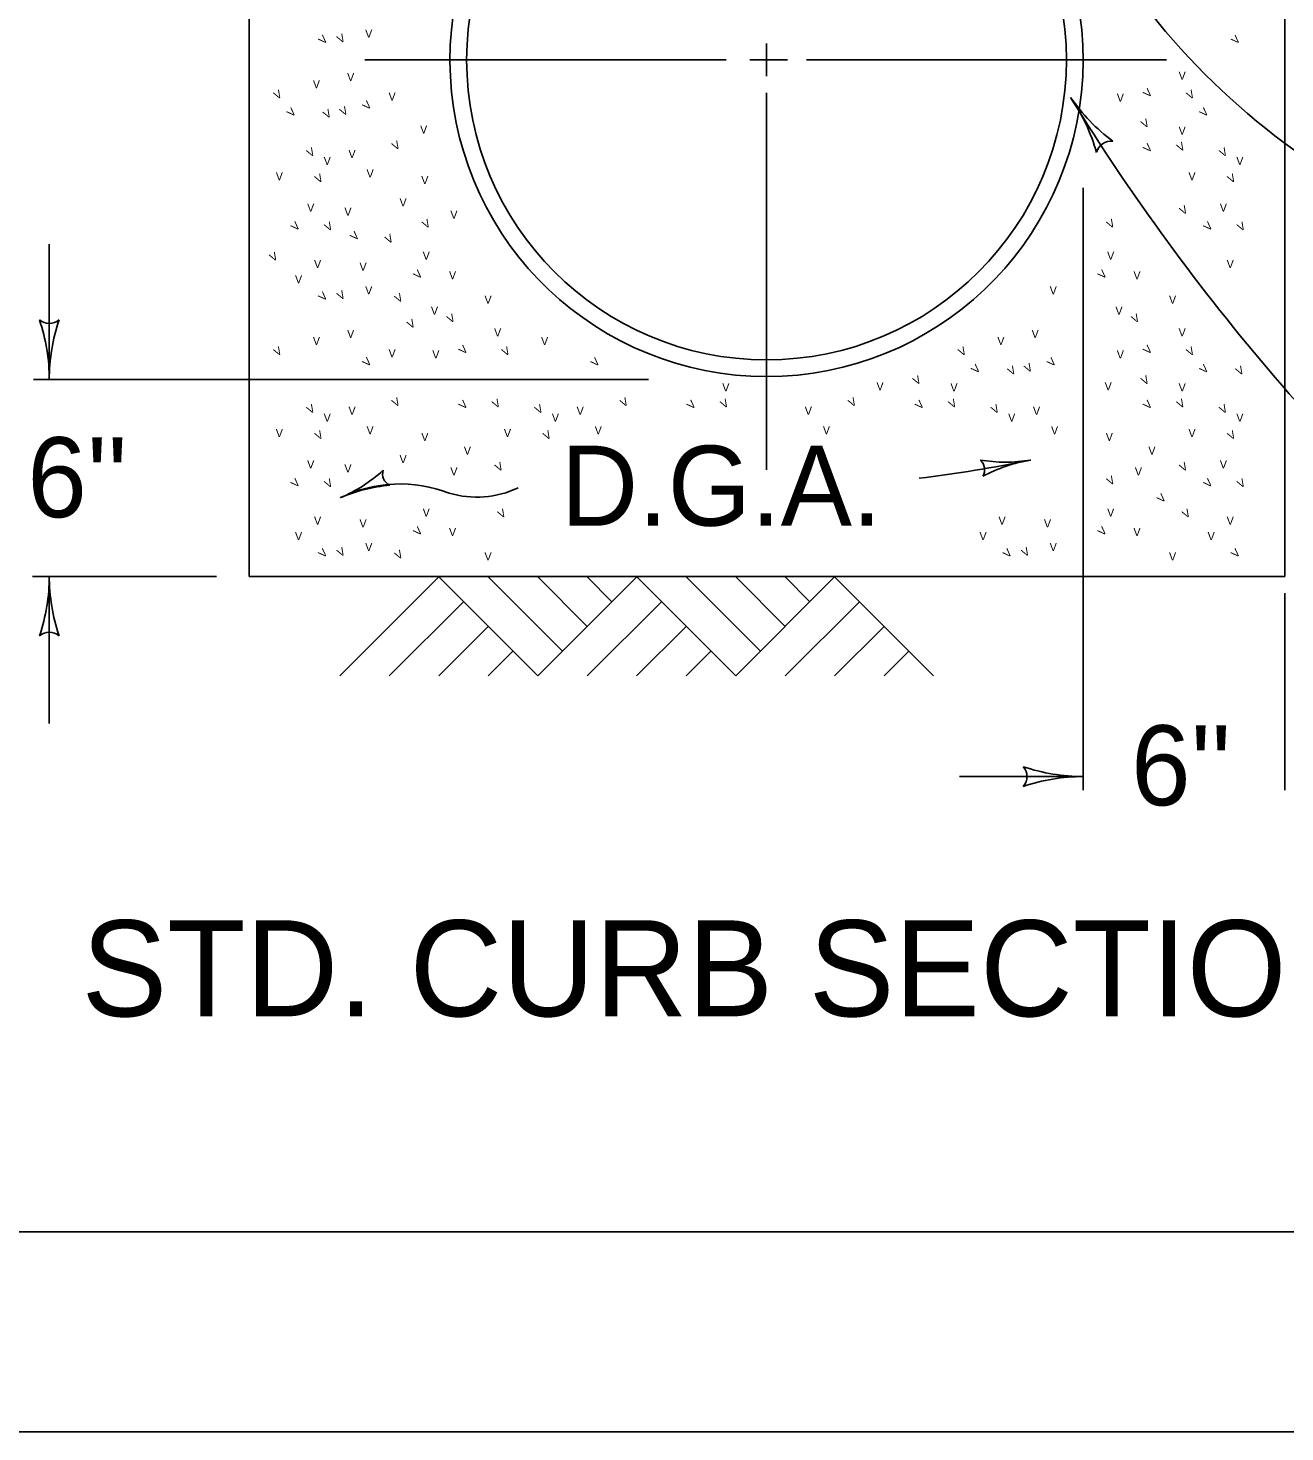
# Model space of a CAD drawing. Extents: x 997.6 to 1036.5, y 998.9 to 1022.4.
# Drawn here: x 1022.181 to 1025.325, y 1000 to 1003.509 of the extents above; entities that cross this region are included whole.
import ezdxf

# ---------------------------------------------------------------- set-up
doc = ezdxf.new("R2010")
doc.units = 0
for name, color, linetype in [('Level 1', 7, 'Continuous'), ('Level 10', 7, 'Continuous'), ('Level 11', 7, 'Continuous'), ('Level 14', 7, 'Continuous'), ('Level 2', 7, 'Continuous'), ('Level 5', 7, 'Continuous')]:
    doc.layers.add(name, color=color, linetype=linetype)

msp = doc.modelspace()

# ---------------------------------------------------------------- linework, layer by layer
at = {"layer": 'Level 1'}
for p, q in [((1022.7346, 1002.1382), (1022.7346, 1004.3253)), ((1025.3246, 1002.1382), (1025.3246, 1003.5325)), ((1024.0282, 1003.4703), (1024.0282, 1003.3889)), ((1023.0238, 1003.4298), (1023.9273, 1003.4298)), ((1023.9868, 1003.4298), (1024.0809, 1003.4298)), ((1024.0282, 1003.4298), (1024.0282, 1003.4298)), ((1024.1283, 1003.4298), (1025.0282, 1003.4298)), ((1024.0282, 1003.3475), (1024.0282, 1002.4048)), ((1024.8198, 1003.1094), (1024.8198, 1001.6041)), ((1022.2346, 1002.6299), (1022.2346, 1002.9691)), ((1022.1953, 1002.6308), (1023.7326, 1002.6308)), ((1022.1929, 1002.1382), (1022.6528, 1002.1382)), ((1022.2346, 1001.7705), (1022.2346, 1002.1398)), ((1022.7346, 1002.1382), (1025.3246, 1002.1382)), ((1022.9609, 1001.8896), (1023.2084, 1002.1371)), ((1023.2084, 1002.1371), (1023.456, 1001.8896)), ((1023.3323, 1002.1371), (1023.5178, 1001.9515)), ((1023.4559, 1002.1371), (1023.5797, 1002.0133)), ((1023.456, 1001.8896), (1023.7035, 1002.1371)), ((1023.5797, 1002.1371), (1023.6416, 1002.0752)), ((1023.7035, 1002.1371), (1023.951, 1001.8896)), ((1023.8273, 1002.1371), (1024.0128, 1001.9515)), ((1023.951, 1001.8896), (1024.1985, 1002.1371)), ((1023.951, 1002.1371), (1024.0747, 1002.0133)), ((1024.0747, 1002.1371), (1024.1366, 1002.0752)), ((1024.1985, 1002.1371), (1024.446, 1001.8896)), ((1023.0848, 1001.8896), (1023.2703, 1002.0752)), ((1023.5798, 1001.8896), (1023.7653, 1002.0752)), ((1024.0748, 1001.8896), (1024.2604, 1002.0752)), ((1023.2084, 1001.8896), (1023.3322, 1002.0133)), ((1023.7034, 1001.8896), (1023.8272, 1002.0133)), ((1024.1984, 1001.8896), (1024.3223, 1002.0133)), ((1023.3322, 1001.8896), (1023.3941, 1001.9515)), ((1023.8272, 1001.8896), (1023.8891, 1001.9515)), ((1024.3223, 1001.8896), (1024.3841, 1001.9515)), ((1024.5105, 1001.6382), (1024.8203, 1001.6382))]:
    msp.add_line(p, q, dxfattribs=at)
msp.add_circle((1024.0282, 1003.4298), 0.75, dxfattribs=at)
for centre, radius, start, end in [((1024.0282, 1003.4298), 0.7917, 96.0431, 83.9575), ((1023.962, 1006.0063), 3.6502, 277.0466, 281.4836), ((1024.626, 1002.8141), 0.39, 260.6123, 279.259), ((1024.5424, 1002.4053), 0.0312, 328.0397, 50.1564), ((1024.7515, 1002.0443), 0.39, 99.2651, 117.9339), ((1024.7515, 1002.0443), 0.39, 99.2529, 99.2651), ((1022.808, 1002.6931), 0.39, 293.4481, 312.1168), ((1023.0992, 1002.3943), 0.0312, 162.2227, 244.3394), ((1022.808, 1002.6931), 0.39, 293.4358, 293.4481), ((1023.1119, 1002.0297), 0.3399, 68.8702, 115.95), ((1023.1184, 1001.9775), 0.39, 94.7952, 113.442), ((1023.3036, 1002.5767), 0.2401, 253.2521, 295.5242)]:
    msp.add_arc(centre, radius, start, end, dxfattribs=at)
at = {"layer": 'Level 10'}
msp.add_line((1035.5, 1000.5), (1007, 1000.5), dxfattribs=at)
at = {"layer": 'Level 11'}
msp.add_lwpolyline([(1007, 1000.5), (1035.5, 1000.5), (1035.5, 1021.5), (1007, 1021.5)], close=True, dxfattribs=at)
at = {"layer": 'Level 14'}
msp.add_line((1036, 1000), (1000, 1000), dxfattribs=at)
at = {"layer": 'Level 5'}
msp.add_line((1025.3246, 1002.0968), (1025.3246, 1001.6041), dxfattribs=at)
for centre, radius, start, end in [((1026.384, 1004.651), 1.7795, 176.5363, 236.2571), ((1025.1739, 1003.6025), 0.4687, 214.6647, 214.6769), ((1029.4914, 1006.2373), 5.526, 211.6721, 229.6659), ((1025.1739, 1003.6025), 0.4687, 214.6769, 233.3457), ((1024.4029, 1003.0691), 0.4687, 16.024, 34.6708), ((1024.8898, 1003.1892), 0.0375, 83.4515, 165.5682), ((1022.2346, 1002.8082), 0.0375, 228.7746, 310.8913), ((1021.7658, 1002.6299), 0.4688, 0, 18.6688), ((1022.7033, 1002.6299), 0.4688, 161.3472, 179.9939), ((1021.7658, 1002.6299), 0.4688, 359.9878, 0), ((1021.7658, 1002.1398), 0.4688, 341.3472, 359.9939), ((1022.7033, 1002.1398), 0.4688, 179.9878, 180), ((1022.7033, 1002.1398), 0.4688, 180, 198.6688), ((1022.2345, 1001.9616), 0.0375, 48.7746, 130.8913), ((1024.642, 1001.6382), 0.0375, 318.7746, 40.8913), ((1024.8203, 1001.1694), 0.4687, 90, 108.6688), ((1024.8203, 1002.1069), 0.4687, 251.3472, 269.9939), ((1024.8203, 1001.1694), 0.4687, 89.9878, 90)]:
    msp.add_arc(centre, radius, start, end, dxfattribs=at)

# ---------------------------------------------------------------- texts
at = {"layer": 'Level 1'}
for s, p in [("6''", (1022.1797, 1002.2864)), ('D.G.A.', (1023.5138, 1002.2652)), ("6''", (1024.9399, 1001.5663))]:
    msp.add_text(s, height=0.2, dxfattribs=at).set_placement(p)
at = {"layer": 'Level 2'}
for rotation, p in [(45, (1022.9198, 1003.4666)), (29.9221, (1022.9616, 1003.4698)), (45, (1025.2021, 1003.4666)), (29.9221, (1022.8033, 1003.3295)), (45, (1024.9823, 1003.3333)), (29.9221, (1025.0857, 1003.3295)), (45, (1023.03, 1003.3023)), (45, (1022.8408, 1003.2851)), (29.9221, (1022.927, 1003.2814)), (29.9221, (1022.9685, 1003.2883)), (29.9221, (1024.9723, 1003.2574)), (45, (1025.1231, 1003.2851)), (29.9221, (1023.099, 1003.2024)), (45, (1024.9823, 1003.1958)), (29.9221, (1025.0616, 1003.199)), (29.9221, (1022.8858, 1003.1853)), (29.9221, (1025.1681, 1003.1853)), (29.9221, (1022.9063, 1003.12)), (29.9221, (1025.1887, 1003.12)), (29.9221, (1025.0684, 1003.0409)), (45, (1022.851, 1003)), (29.9221, (1022.9304, 1002.9998)), (45, (1022.9991, 1002.9759)), (29.9221, (1023.1746, 1003.0066)), (29.9221, (1024.8863, 1003.0066)), (45, (1025.1333, 1003)), (29.9221, (1025.2128, 1002.9998)), (29.9221, (1023.0818, 1002.9688)), (29.9221, (1022.793, 1002.9242)), (45, (1023.1571, 1002.8798)), (45, (1024.8688, 1002.8798)), (45, (1022.9198, 1002.8248)), (29.9221, (1022.9616, 1002.828)), (29.9221, (1023.1059, 1002.8211)), (29.9221, (1023.2365, 1002.7702)), (29.9221, (1024.9483, 1002.7702)), (29.9221, (1023.1368, 1002.7564)), (29.9221, (1022.8033, 1002.6877)), (45, (1023.03, 1002.6605)), (45, (1023.2705, 1002.6914)), (29.9221, (1023.3739, 1002.6877)), (45, (1023.6006, 1002.6605)), (29.9221, (1024.5151, 1002.6877)), (45, (1024.7418, 1002.6605)), (45, (1024.9823, 1002.6914)), (29.9221, (1025.0857, 1002.6877)), (45, (1024.5525, 1002.6433)), (29.9221, (1024.6388, 1002.6396)), (29.9221, (1024.6803, 1002.6465)), (45, (1025.1231, 1002.6433)), (29.9221, (1025.2093, 1002.6396)), (29.9221, (1024.4017, 1002.6156)), (29.9221, (1024.9723, 1002.6156)), (29.9221, (1023.099, 1002.5606)), (45, (1023.2705, 1002.554)), (29.9221, (1023.3498, 1002.5572)), (29.9221, (1023.6696, 1002.5606)), (45, (1023.8411, 1002.554)), (29.9221, (1023.9204, 1002.5572)), (29.9221, (1024.2402, 1002.5606)), (45, (1024.4117, 1002.554)), (29.9221, (1024.491, 1002.5572)), (45, (1024.9823, 1002.554)), (29.9221, (1025.0616, 1002.5572)), (29.9221, (1022.8858, 1002.5434)), (29.9221, (1023.4563, 1002.5434)), (29.9221, (1024.5975, 1002.5434)), (29.9221, (1025.1681, 1002.5434)), (29.9221, (1022.9063, 1002.4782)), (29.9221, (1023.4769, 1002.4782)), (29.9221, (1025.1887, 1002.4782)), (29.9221, (1023.3567, 1002.3991)), (29.9221, (1025.0684, 1002.3991)), (45, (1022.851, 1002.3582)), (29.9221, (1022.9304, 1002.3579)), (29.9221, (1024.8863, 1002.3648)), (45, (1025.1333, 1002.3582)), (29.9221, (1025.2128, 1002.3579)), (45, (1025.0166, 1002.3203)), (29.9221, (1023.3636, 1002.2823)), (29.9221, (1025.0753, 1002.2823)), (45, (1023.1571, 1002.2379)), (45, (1024.8688, 1002.2379)), (45, (1022.9198, 1002.1829)), (29.9221, (1022.9616, 1002.1862)), (29.9221, (1023.1059, 1002.1793)), (45, (1024.6315, 1002.1829)), (29.9221, (1024.6733, 1002.1862)), (45, (1025.2021, 1002.1829))]:
    msp.add_text('V', height=0.02, rotation=rotation, dxfattribs=at).set_placement(p)
for p in [(1023.0245, 1003.4853), (1022.9793, 1003.3767), (1025.0587, 1003.3801), (1022.8937, 1003.3588), (1023.0829, 1003.3279), (1024.9041, 1003.3251), (1023.1619, 1003.2455), (1025.0587, 1003.2427), (1022.9207, 1003.1671), (1022.9828, 1003.1843), (1025.203, 1003.1671), (1022.8009, 1003.1287), (1023.0279, 1003.1356), (1025.0833, 1003.1287), (1023.1648, 1003.119), (1023.1104, 1003.0634), (1022.8794, 1003.0503), (1022.9725, 1003.04), (1023.2375, 1003.0325), (1025.1618, 1003.0503), (1023.1683, 1002.93), (1024.88, 1002.93), (1022.8966, 1002.9094), (1023.0103, 1002.9026), (1023.2341, 1002.8813), (1024.9458, 1002.8813), (1025.1789, 1002.9094), (1022.849, 1002.871), (1023.0245, 1002.8435), (1024.7363, 1002.8435), (1023.3229, 1002.8201), (1025.0347, 1002.8201), (1023.1889, 1002.7926), (1024.9007, 1002.7926), (1023.3469, 1002.7383), (1025.0587, 1002.7383), (1022.8937, 1002.717), (1022.9793, 1002.7348), (1023.4643, 1002.717), (1024.6054, 1002.717), (1024.6911, 1002.7348), (1023.0829, 1002.6861), (1023.1923, 1002.6833), (1024.9041, 1002.6833), (1023.9175, 1002.6008), (1024.3031, 1002.6037), (1024.4881, 1002.6008), (1024.8737, 1002.6037), (1025.0587, 1002.6008), (1022.9207, 1002.5253), (1022.9828, 1002.5424), (1023.4913, 1002.5253), (1023.5533, 1002.5424), (1024.1239, 1002.5424), (1024.6324, 1002.5253), (1024.6945, 1002.5424), (1025.203, 1002.5253), (1023.0279, 1002.4938), (1023.5985, 1002.4938), (1024.1691, 1002.4938), (1024.7397, 1002.4938), (1022.8009, 1002.4868), (1023.1648, 1002.4772), (1023.3715, 1002.4868), (1024.8766, 1002.4772), (1025.0833, 1002.4868), (1023.1104, 1002.4216), (1023.2713, 1002.4428), (1024.9831, 1002.4428), (1022.8794, 1002.4084), (1022.9725, 1002.3982), (1023.2375, 1002.3907), (1024.9493, 1002.3907), (1025.1618, 1002.4084), (1023.1683, 1002.2882), (1024.88, 1002.2882), (1022.8966, 1002.2676), (1023.0103, 1002.2608), (1024.6083, 1002.2676), (1024.722, 1002.2608), (1025.1789, 1002.2676), (1022.849, 1002.2292), (1023.2341, 1002.2395), (1024.5608, 1002.2292), (1024.9458, 1002.2395), (1025.1313, 1002.2292), (1023.0245, 1002.2017), (1023.3229, 1002.1783), (1024.7363, 1002.2017), (1025.0347, 1002.1783)]:
    msp.add_text('V', height=0.02, dxfattribs=at).set_placement(p)
at = {"layer": 'Level 5'}
msp.add_text('STD. CURB SECTION', height=0.24, dxfattribs=at).set_placement((1022.3152, 1001.0389))

doc.saveas('drawing.dxf')
